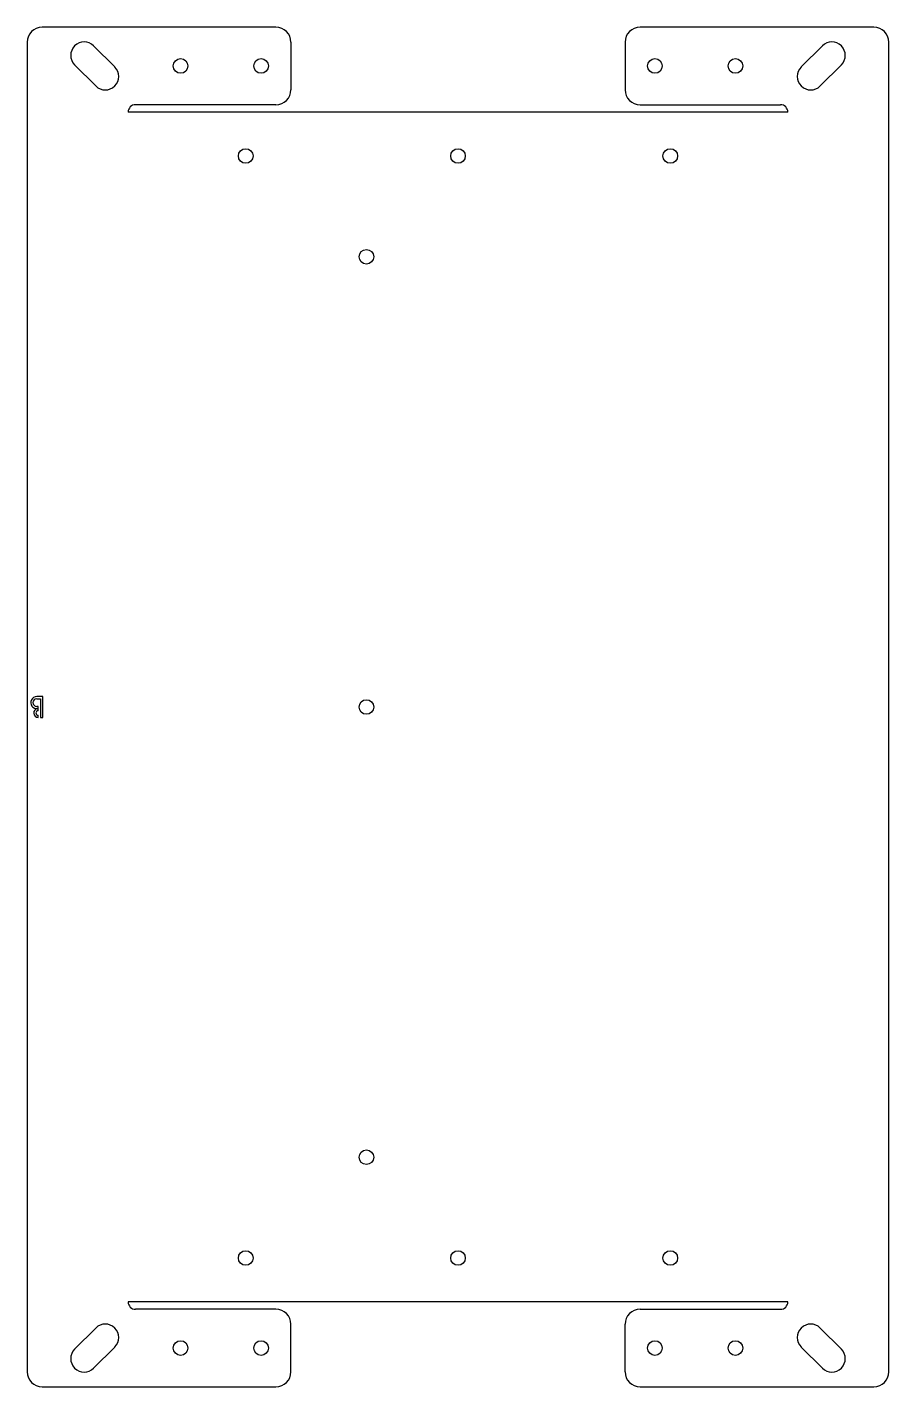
# Model space of a CAD drawing. Header units: millimetres. Extents: x -144 to 144, y -228 to 228.
import ezdxf

# ---------------------------------------------------------------- set-up
doc = ezdxf.new("R2010")
doc.units = ezdxf.units.MM

msp = doc.modelspace()

# ---------------------------------------------------------------- linework, layer by layer
at = {"color": 7, "linetype": 'Continuous', "lineweight": 25}
for p, q in [((-61.04, 228), (-139.48, 228)), ((139.48, 228), (61.04, 228)), ((-144.48, 223), (-144.48, -223)), ((-115.12, 214.65), (-122.19, 221.72)), ((-56.04, 223), (-56.04, 207)), ((56.04, 223), (56.04, 207)), ((115.12, 214.65), (122.19, 221.72)), ((144.48, -223), (144.48, 223)), ((-128.56, 215.35), (-121.49, 208.28)), ((128.56, 215.35), (121.49, 208.28)), ((-61.04, 202), (-108.14, 202)), ((61.04, 202), (108.14, 202)), ((110.64, 199.5), (-110.64, 199.5)), ((-139.28, 3.5), (-141.28, 3.5)), ((-141.28, 2.75), (-140.03, 2.75)), ((-140.78, 0.21), (-141.28, 0.21)), ((-140.78, -1.25), (-140.78, 0.21)), ((-140.03, 2.75), (-140.03, -3.5)), ((-139.28, -3.5), (-139.28, 3.5)), ((-140.78, -3.5), (-140.78, -2.75)), ((-140.03, -3.5), (-139.28, -3.5)), ((110.64, -199.5), (-110.64, -199.5)), ((-61.04, -202), (-108.14, -202)), ((61.04, -202), (108.14, -202)), ((-121.49, -208.28), (-128.56, -215.35)), ((-56.04, -223), (-56.04, -207)), ((56.04, -223), (56.04, -207)), ((121.49, -208.28), (128.56, -215.35)), ((-122.19, -221.72), (-115.12, -214.65)), ((122.19, -221.72), (115.12, -214.65)), ((-139.48, -228), (-61.04, -228)), ((61.04, -228), (139.48, -228))]:
    msp.add_line(p, q, dxfattribs=at)
for centre in [(-93.04, 215), (-66.04, 215), (66.04, 215), (93.04, 215), (-71.2, 184.8), (0, 184.8), (71.2, 184.8), (-30.7, 151), (-30.7, 0), (-30.7, -151), (-71.2, -184.8), (0, -184.8), (71.2, -184.8), (-93.04, -215), (-66.04, -215), (66.04, -215), (93.04, -215)]:
    msp.add_circle(centre, 2.45, dxfattribs=at)
for centre, radius, start, end in [((-139.48, 223), 5, 90, 180), ((139.48, 223), 5, 0, 90), ((-61.04, 223), 5, 0, 90), ((61.04, 223), 5, 90, 180), ((-125.38, 218.54), 4.5, 45, 225), ((125.38, 218.54), 4.5, 315, 135), ((-118.3, 211.46), 4.5, 225, 45), ((118.3, 211.46), 4.5, 135, 315), ((-61.04, 207), 5, 270, 0), ((61.04, 207), 5, 180, 270), ((-108.14, 199.5), 2.5, 90, 180), ((108.14, 199.5), 2.5, 0, 90), ((-141.28, 1.48), 2.02, 90, 278.1712), ((-141.28, 1.48), 1.27, 90, 270), ((-140.78, -2), 1.5, 98.1712, 270), ((-140.78, -2), 0.75, 90, 270), ((-108.14, -199.5), 2.5, 180, 270), ((108.14, -199.5), 2.5, 270, 0), ((-61.04, -207), 5, 0, 90), ((61.04, -207), 5, 90, 180), ((-118.3, -211.46), 4.5, 315, 135), ((118.3, -211.46), 4.5, 45, 225), ((-125.38, -218.54), 4.5, 135, 315), ((125.38, -218.54), 4.5, 225, 45), ((-139.48, -223), 5, 180, 270), ((-61.04, -223), 5, 270, 0), ((61.04, -223), 5, 180, 270), ((139.48, -223), 5, 270, 0)]:
    msp.add_arc(centre, radius, start, end, dxfattribs=at)

doc.saveas('drawing.dxf')
